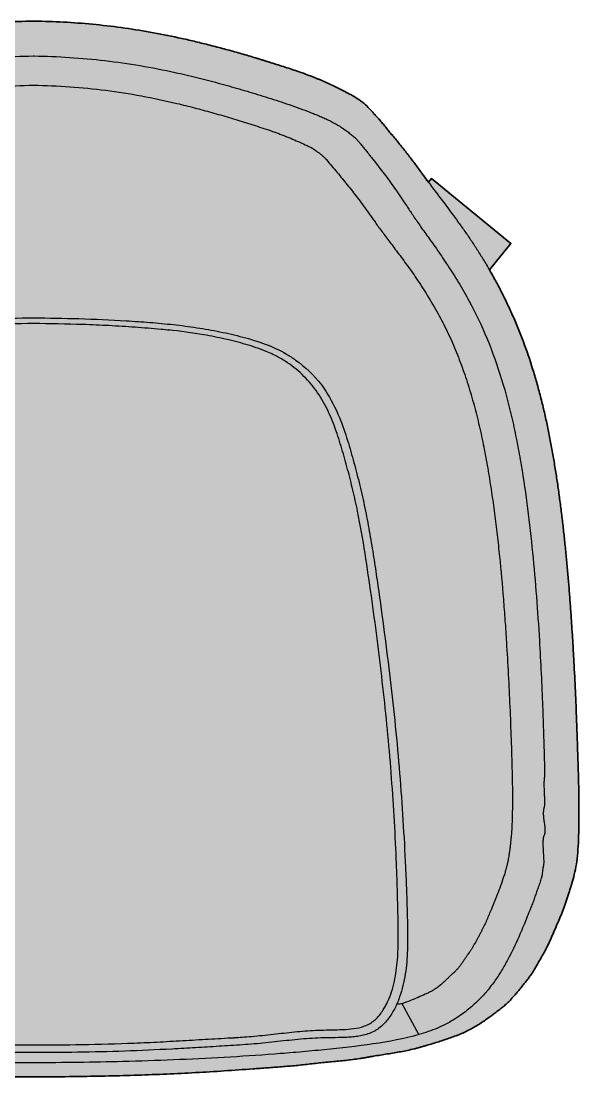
# Model space of a CAD drawing. Header units: millimetres. Extents: x 0 to 1843, y -1115 to 949.
# Drawn here: x 1432 to 1750, y -887 to -284 of the extents above; entities that cross this region are included whole.
import ezdxf

# ---------------------------------------------------------------- set-up
doc = ezdxf.new("R2010")
doc.units = ezdxf.units.MM
doc.layers.add('Blocks', color=7, linetype='Continuous')
doc.layers.add('Blocks$Fill', color=7, linetype='Continuous', true_color=0xffffff)
doc.layers.add('Blocks$Inner', color=7, linetype='Continuous', lineweight=25, true_color=0x007f00)
doc.layers.add('Blocks$Outline', color=7, linetype='Continuous', lineweight=35, true_color=0xff3f3f)

# ---------------------------------------------------------------- blocks, each defined once
blk = doc.blocks.new('Little Giraffe Office Chair Top')
at = {"layer": 'Blocks$Fill'}
blk.add_hatch(color=256, dxfattribs=at).paths.add_polyline_path([(585.23, 225.71), (589.13, 218.76), (592.65, 212.01), (596.03, 205.03), (599.31, 197.79), (602.44, 190.32), (605.36, 182.7), (608.05, 174.98), (610.53, 167.17), (612.81, 159.28), (614.93, 151.3), (616.86, 143.28), (618.59, 135.28), (621.64, 119.18), (624.22, 102.97), (627.39, 78.37), (630.62, 45.11), (633.4, 3.78), (636.07, -62.81), (636.31, -87.51), (636.22, -95.73), (635.94, -103.57), (635.68, -107.23), (635.52, -108.97), (635.34, -110.66), (635.13, -112.28), (634.89, -113.85), (634.63, -115.37), (634.34, -116.84), (634.04, -118.27), (633.72, -119.66), (633.03, -122.33), (632.3, -124.89), (629.3, -134.41), (628.54, -136.63), (626.95, -140.88), (625.29, -144.95), (620.05, -157.06), (619.12, -159.09), (618.15, -161.08), (617.14, -163.04), (613.88, -168.88), (611.57, -172.93), (610.34, -174.95), (609.7, -175.94), (609.04, -176.92), (608.37, -177.89), (607.68, -178.84), (606.96, -179.77), (601.55, -186.47), (599.88, -188.47), (598.13, -190.45), (597.22, -191.42), (596.28, -192.38), (595.32, -193.31), (594.33, -194.21), (593.82, -194.65), (593.3, -195.09), (592.25, -195.93), (585.45, -201.07), (583, -202.82), (580.46, -204.55), (579.16, -205.39), (577.83, -206.21), (576.47, -207.01), (575.09, -207.79), (573.68, -208.53), (572.24, -209.25), (570.77, -209.93), (569.27, -210.58), (566.18, -211.82), (562.98, -212.99), (559.69, -214.11), (547.61, -217.86), (544.05, -218.88), (542.23, -219.34), (538.51, -220.18), (534.71, -220.93), (511.17, -224.86), (507.18, -225.42), (474.79, -228.84), (433.84, -231.9), (384.4, -234.36), (334.72, -235.3), (281.97, -234.81), (232.41, -232.9), (183.19, -229.55), (150.67, -226.32), (142.63, -225.42), (138.65, -224.86), (115.1, -220.93), (111.3, -220.18), (107.59, -219.34), (105.77, -218.88), (100.44, -217.33), (90.13, -214.11), (86.84, -212.99), (83.64, -211.82), (80.55, -210.58), (79.05, -209.93), (77.57, -209.25), (76.14, -208.53), (74.73, -207.79), (73.34, -207.01), (71.99, -206.21), (70.66, -205.39), (69.35, -204.55), (66.81, -202.82), (64.37, -201.07), (57.56, -195.93), (56.51, -195.09), (56, -194.65), (55.49, -194.21), (54.5, -193.31), (53.53, -192.38), (52.6, -191.42), (51.69, -190.45), (49.94, -188.47), (43.59, -180.68), (42.86, -179.77), (42.14, -178.84), (41.45, -177.89), (40.77, -176.92), (40.12, -175.94), (39.48, -174.95), (38.25, -172.93), (33.19, -164.01), (32.67, -163.04), (31.66, -161.08), (30.7, -159.09), (26.24, -148.94), (24.52, -144.95), (22.87, -140.88), (21.28, -136.63), (20.14, -133.27), (17.51, -124.89), (16.79, -122.33), (16.1, -119.66), (15.78, -118.27), (15.47, -116.84), (15.19, -115.37), (14.93, -113.85), (14.69, -112.28), (14.48, -110.66), (14.29, -108.97), (14.13, -107.23), (13.88, -103.57), (13.6, -95.73), (13.49, -75.21), (14.87, -29.5), (16.23, 0.29), (0, 0), (-0.74, 62.79), (20.82, 63.1), (23.41, 86.66), (26.82, 111.06), (29.65, 127.27), (31.22, 135.28), (32.95, 143.28), (34.88, 151.3), (37, 159.28), (39.29, 167.17), (41.76, 174.98), (44.45, 182.7), (47.38, 190.32), (50.5, 197.79), (53.78, 205.03), (57.16, 212.01), (60.68, 218.76), (64.35, 225.3), (69.9, 234.49), (73.52, 240.16), (79.01, 248.2), (106.25, 285.12), (114, 295.18), (125.14, 308.8), (126.99, 311.03), (128, 312.16), (130.16, 314.49), (132.24, 316.85), (133.34, 318.06), (133.94, 318.67), (134.57, 319.3), (135.26, 319.93), (135.99, 320.57), (136.79, 321.22), (137.65, 321.89), (138.59, 322.56), (139.61, 323.24), (140.72, 323.94), (141.89, 324.66), (144.43, 326.12), (147.19, 327.61), (150.15, 329.12), (153.26, 330.64), (156.51, 332.14), (161.53, 334.33), (166.75, 336.43), (170.45, 337.79), (180.8, 341.31), (180.95, 363.52), (243.79, 363.11), (243.79, 358.62), (251.12, 360.13), (258.48, 361.5), (266.64, 362.87), (274.84, 364.06), (283.06, 365.09), (291.3, 365.96), (299.55, 366.66), (307.81, 367.19), (316.09, 367.56), (324.38, 367.75), (325.43, 367.75), (333.73, 367.56), (342, 367.19), (350.26, 366.66), (358.51, 365.96), (366.75, 365.09), (374.97, 364.06), (383.17, 362.87), (391.33, 361.5), (399.46, 359.98), (407.55, 358.29), (423.66, 354.49), (439.71, 350.23), (463.57, 343.05), (471.6, 340.46), (479.37, 337.79), (484.84, 335.73), (489.97, 333.61), (493.31, 332.14), (496.55, 330.64), (499.67, 329.12), (502.63, 327.61), (505.39, 326.12), (507.93, 324.66), (509.1, 323.94), (510.2, 323.24), (511.22, 322.56), (512.16, 321.89), (513.03, 321.22), (513.82, 320.57), (514.56, 319.93), (515.24, 319.3), (515.88, 318.67), (516.47, 318.06), (517.58, 316.85), (520.18, 313.91), (521.82, 312.16), (522.82, 311.03), (524.68, 308.8), (535.81, 295.18), (543.56, 285.12), (550.43, 275.68), (552.16, 277.79), (597.54, 240.81)], flags=0)
at = {"layer": 'Blocks$Inner'}
blk.add_line((544.92, -211.17), (535.4, -193.59), dxfattribs=at)
blk.add_lwpolyline([(585.23, 225.71), (597.54, 240.81), (552.16, 277.79), (550.43, 275.68)], dxfattribs=at)
for points, knots in [([(324.91, -235.31), (321.64, -235.32), (312.85, -235.32), (298.54, -235.1), (281.96, -234.84), (265.4, -234.41), (248.89, -233.7), (232.41, -232.95), (215.97, -231.94), (202.31, -230.94), (191.38, -230.16), (183.19, -229.57), (176.38, -228.98), (170.95, -228.43), (166.89, -227.95), (162.84, -227.49), (157.42, -226.96), (150.66, -226.34), (143.95, -225.61), (139.31, -224.97), (136.67, -224.55), (134.7, -224.21), (132.73, -223.85), (130.1, -223.41), (125.49, -222.66), (118.93, -221.63), (112.53, -220.48), (108.19, -219.5), (105.77, -218.89), (103.97, -218.38), (102.2, -217.86), (99.85, -217.16), (95.77, -215.93), (90.08, -214.14), (83.56, -211.86), (77.49, -209.34), (71.92, -206.27), (66.75, -202.84), (62.75, -199.89), (60.11, -197.88), (58.64, -196.75), (57.56, -195.93), (56.51, -195.09), (55.14, -193.92), (52.87, -191.78), (50.48, -189.15), (48.25, -186.47), (46.65, -184.47), (45.36, -182.85), (44.35, -181.59), (43.59, -180.68), (42.85, -179.78), (41.9, -178.53), (40.76, -176.93), (39.47, -174.95), (37.83, -172.26), (36.3, -169.54), (35, -167.21), (34.28, -165.91), (33.73, -164.96), (33.19, -164.01), (32.49, -162.72), (31.32, -160.44), (29.75, -157.08), (27.98, -152.97), (26.24, -148.93), (24.51, -144.97), (22.85, -140.91), (21.53, -137.39), (20.64, -134.8), (20.14, -133.28), (19.77, -132.11), (19.4, -130.94), (18.9, -129.36), (18.01, -126.56), (16.76, -122.41), (15.42, -116.95), (14.4, -110.83), (13.83, -103.7), (13.56, -95.79), (13.5, -88.89), (13.49, -84.06), (13.49, -81.32), (13.48, -79.28), (13.48, -77.25), (13.5, -74.53), (13.56, -69.74), (13.73, -62.82), (14.01, -54.47), (14.29, -46.12), (14.56, -37.8), (14.97, -26.74), (15.56, -12.87), (16.26, 1.01), (16.88, 12.08), (17.4, 20.4), (17.96, 28.67), (18.55, 36.88), (19.19, 45.1), (19.9, 53.38), (20.68, 61.73), (21.51, 70.06), (22.4, 78.37), (23.4, 86.68), (24.46, 94.88), (25.57, 102.98), (26.79, 111.05), (28.16, 119.19), (29.63, 127.29), (31.2, 135.29), (32.92, 143.27), (34.85, 151.3), (36.97, 159.31), (40.02, 169.81), (44.29, 182.75), (49.38, 195.41), (53.77, 205.08), (57.14, 212.04), (60.65, 218.8), (64.34, 225.35), (67.44, 230.54), (69.9, 234.51), (71.71, 237.38), (73.51, 240.17), (75.96, 243.83), (79.03, 248.25), (82.63, 253.25), (87.11, 259.38), (92.24, 266.25), (97.83, 273.52), (101.54, 278.64), (104.23, 282.4), (106.25, 285.14), (108.27, 287.78), (110.84, 291.16), (114, 295.21), (117.18, 299.11), (119.68, 302.14), (121.26, 304.02), (122.49, 305.51), (123.67, 306.98), (125.12, 308.8), (126.65, 310.64), (127.82, 311.97), (128.52, 312.74), (129.08, 313.32), (129.64, 313.91), (130.34, 314.69), (131.54, 316.05), (133.26, 318.04), (135.4, 320.13), (137.33, 321.66), (138.58, 322.56), (139.6, 323.24), (140.71, 323.94), (142.27, 324.89), (145.24, 326.6), (150.04, 329.12), (155.38, 331.65), (159.28, 333.37), (161.53, 334.33), (163.23, 335.04), (164.96, 335.73), (167.34, 336.66), (171.66, 338.25), (178.17, 340.48), (184.9, 342.63), (189.6, 344.1), (192.26, 344.93), (194.23, 345.55), (196.2, 346.16), (198.83, 346.96), (203.45, 348.34), (210.1, 350.25), (218.12, 352.43), (226.15, 354.51), (234.19, 356.48), (244.95, 358.93), (263.86, 362.69), (291.28, 366.39), (313.31, 367.61), (324.38, 367.75)], [-0.0053602, -0.0053602, -0.0053602, -0.0053602, 0.0024374, 0.0155953, 0.0287532, 0.0419111, 0.055069, 0.0682269, 0.0813848, 0.0945427, 0.1011216, 0.1077006, 0.1142795, 0.117569, 0.1208585, 0.124148, 0.1274374, 0.1340164, 0.1405953, 0.1438848, 0.1455295, 0.1471743, 0.148819, 0.1504638, 0.1537532, 0.1603322, 0.1669111, 0.1702006, 0.1718453, 0.1734901, 0.1751348, 0.1767795, 0.180069, 0.186648, 0.1932269, 0.1998059, 0.2063848, 0.2129638, 0.2195427, 0.2228322, 0.2244769, 0.2261216, 0.2277664, 0.2294111, 0.2327006, 0.2392795, 0.242569, 0.2458585, 0.249148, 0.2507927, 0.2524374, 0.2540822, 0.2557269, 0.2590164, 0.2623059, 0.2655953, 0.2721743, 0.2754638, 0.2771085, 0.2787532, 0.280398, 0.2820427, 0.2853322, 0.2919111, 0.2984901, 0.305069, 0.311648, 0.3182269, 0.3248059, 0.3280953, 0.3297401, 0.3313848, 0.3330295, 0.3346743, 0.3379638, 0.3445427, 0.3511216, 0.3577006, 0.3642795, 0.3708585, 0.3774374, 0.3807269, 0.3823716, 0.3840164, 0.3856611, 0.3873059, 0.3905953, 0.3971743, 0.4037532, 0.4103322, 0.4169111, 0.4234901, 0.436648, 0.4498059, 0.4563848, 0.4629638, 0.4695427, 0.4761216, 0.4827006, 0.4892795, 0.4958585, 0.5024374, 0.5090164, 0.5155953, 0.5221743, 0.5287532, 0.5353322, 0.5419111, 0.5484901, 0.555069, 0.561648, 0.5682269, 0.5748059, 0.5813848, 0.5945427, 0.6077006, 0.6142795, 0.6208585, 0.6274374, 0.6340164, 0.6405953, 0.6438848, 0.6471743, 0.6504638, 0.6537532, 0.6603322, 0.6669111, 0.6734901, 0.686648, 0.6998059, 0.7129638, 0.7195427, 0.7261216, 0.7327006, 0.7392795, 0.7524374, 0.7655953, 0.7721743, 0.7787532, 0.7820427, 0.7853322, 0.7919111, 0.7984901, 0.8017795, 0.8034243, 0.805069, 0.8067138, 0.8083585, 0.811648, 0.8182269, 0.8248059, 0.8280953, 0.8297401, 0.8313848, 0.8330295, 0.8346743, 0.8379638, 0.8445427, 0.8511216, 0.8544111, 0.8560559, 0.8577006, 0.8593453, 0.8609901, 0.8642795, 0.8708585, 0.8774374, 0.8807269, 0.8823716, 0.8840164, 0.8856611, 0.8873059, 0.8905953, 0.8971743, 0.9037532, 0.9103322, 0.9169111, 0.9234901, 0.936648, 0.9629638, 0.9892795, 0.9892795, 0.9892795, 0.9892795]), ([(325.43, 367.75), (336.5, 367.61), (358.54, 366.39), (385.96, 362.69), (404.87, 358.93), (415.62, 356.48), (423.66, 354.51), (431.7, 352.43), (439.72, 350.25), (446.36, 348.34), (450.98, 346.96), (453.62, 346.16), (455.58, 345.55), (457.56, 344.93), (460.22, 344.1), (464.91, 342.63), (471.64, 340.48), (478.16, 338.25), (482.47, 336.66), (484.85, 335.73), (486.58, 335.04), (488.28, 334.33), (490.54, 333.37), (494.44, 331.65), (499.78, 329.12), (504.58, 326.6), (507.55, 324.89), (509.11, 323.94), (510.21, 323.24), (511.24, 322.56), (512.49, 321.66), (514.41, 320.13), (516.56, 318.04), (518.28, 316.05), (519.47, 314.69), (520.18, 313.91), (520.73, 313.32), (521.29, 312.74), (522, 311.97), (523.17, 310.64), (524.69, 308.8), (526.14, 306.98), (527.32, 305.51), (528.56, 304.02), (530.14, 302.14), (532.64, 299.11), (535.81, 295.21), (538.98, 291.16), (541.55, 287.78), (543.56, 285.14), (545.59, 282.4), (548.27, 278.64), (551.98, 273.52), (557.57, 266.25), (562.7, 259.38), (567.19, 253.25), (570.79, 248.25), (573.86, 243.83), (576.3, 240.17), (578.11, 237.38), (579.91, 234.51), (582.37, 230.54), (585.47, 225.35), (589.16, 218.8), (592.68, 212.04), (596.04, 205.08), (600.44, 195.41), (605.53, 182.75), (609.8, 169.81), (612.84, 159.31), (614.97, 151.3), (616.9, 143.27), (618.62, 135.29), (620.18, 127.29), (621.66, 119.19), (623.02, 111.05), (624.24, 102.98), (625.36, 94.88), (626.42, 86.68), (627.41, 78.37), (628.31, 70.06), (629.14, 61.73), (629.92, 53.38), (630.63, 45.1), (631.27, 36.88), (631.86, 28.67), (632.41, 20.4), (632.93, 12.08), (633.56, 1.01), (634.26, -12.87), (634.85, -26.74), (635.26, -37.8), (635.52, -46.12), (635.8, -54.47), (636.08, -62.82), (636.26, -69.74), (636.32, -74.53), (636.33, -77.25), (636.33, -79.28), (636.33, -81.32), (636.32, -84.06), (636.31, -88.89), (636.25, -95.79), (635.99, -103.7), (635.41, -110.83), (634.39, -116.95), (633.06, -122.41), (631.8, -126.56), (630.92, -129.36), (630.42, -130.94), (630.05, -132.11), (629.68, -133.28), (629.18, -134.8), (628.29, -137.39), (626.96, -140.91), (625.3, -144.97), (623.58, -148.93), (621.84, -152.97), (620.07, -157.08), (618.5, -160.44), (617.32, -162.72), (616.62, -164.01), (616.09, -164.96), (615.54, -165.91), (614.81, -167.21), (613.52, -169.54), (611.99, -172.26), (610.35, -174.95), (609.06, -176.93), (607.92, -178.53), (606.96, -179.78), (606.22, -180.68), (605.47, -181.59), (604.45, -182.85), (603.16, -184.47), (601.56, -186.47), (599.34, -189.15), (596.95, -191.78), (594.67, -193.92), (593.31, -195.09), (592.26, -195.93), (591.17, -196.75), (589.71, -197.88), (587.06, -199.89), (583.07, -202.84), (577.89, -206.27), (572.32, -209.34), (566.25, -211.86), (559.74, -214.14), (554.05, -215.93), (549.97, -217.16), (547.61, -217.86), (545.84, -218.38), (544.05, -218.89), (541.62, -219.5), (537.29, -220.48), (530.88, -221.63), (524.32, -222.66), (519.71, -223.41), (517.08, -223.85), (515.12, -224.21), (513.15, -224.55), (510.51, -224.97), (505.86, -225.61), (499.15, -226.34), (492.39, -226.96), (486.98, -227.49), (482.92, -227.95), (478.86, -228.43), (473.43, -228.98), (466.63, -229.57), (458.43, -230.16), (447.51, -230.94), (433.85, -231.94), (417.41, -232.95), (400.93, -233.7), (384.41, -234.41), (367.85, -234.84), (351.27, -235.1), (336.97, -235.32), (328.18, -235.32), (324.91, -235.31)], [-1, -1, -1, -1, -0.9736842, -0.9473684, -0.9342105, -0.9276316, -0.9210526, -0.9144737, -0.9078947, -0.9013158, -0.8980263, -0.8963816, -0.8947368, -0.8930921, -0.8914474, -0.8881579, -0.8815789, -0.875, -0.8717105, -0.8700658, -0.8684211, -0.8667763, -0.8651316, -0.8618421, -0.8552632, -0.8486842, -0.8453947, -0.84375, -0.8421053, -0.8404605, -0.8388158, -0.8355263, -0.8289474, -0.8223684, -0.8190789, -0.8174342, -0.8157895, -0.8141447, -0.8125, -0.8092105, -0.8026316, -0.7960526, -0.7927632, -0.7894737, -0.7828947, -0.7763158, -0.7631579, -0.75, -0.7434211, -0.7368421, -0.7302632, -0.7236842, -0.7105263, -0.6973684, -0.6842105, -0.6776316, -0.6710526, -0.6644737, -0.6611842, -0.6578947, -0.6546053, -0.6513158, -0.6447368, -0.6381579, -0.6315789, -0.625, -0.6184211, -0.6052632, -0.5921053, -0.5855263, -0.5789474, -0.5723684, -0.5657895, -0.5592105, -0.5526316, -0.5460526, -0.5394737, -0.5328947, -0.5263158, -0.5197368, -0.5131579, -0.5065789, -0.5, -0.4934211, -0.4868421, -0.4802632, -0.4736842, -0.4671053, -0.4605263, -0.4473684, -0.4342105, -0.4276316, -0.4210526, -0.4144737, -0.4078947, -0.4013158, -0.3980263, -0.3963816, -0.3947368, -0.3930921, -0.3914474, -0.3881579, -0.3815789, -0.375, -0.3684211, -0.3618421, -0.3552632, -0.3486842, -0.3453947, -0.34375, -0.3421053, -0.3404605, -0.3388158, -0.3355263, -0.3289474, -0.3223684, -0.3157895, -0.3092105, -0.3026316, -0.2960526, -0.2927632, -0.2911184, -0.2894737, -0.2878289, -0.2861842, -0.2828947, -0.2763158, -0.2730263, -0.2697368, -0.2664474, -0.2648026, -0.2631579, -0.2615132, -0.2598684, -0.2565789, -0.2532895, -0.25, -0.2434211, -0.2401316, -0.2384868, -0.2368421, -0.2351974, -0.2335526, -0.2302632, -0.2236842, -0.2171053, -0.2105263, -0.2039474, -0.1973684, -0.1907895, -0.1875, -0.1858553, -0.1842105, -0.1825658, -0.1809211, -0.1776316, -0.1710526, -0.1644737, -0.1611842, -0.1595395, -0.1578947, -0.15625, -0.1546053, -0.1513158, -0.1447368, -0.1381579, -0.1348684, -0.1315789, -0.1282895, -0.125, -0.1184211, -0.1118421, -0.1052632, -0.0921053, -0.0789474, -0.0657895, -0.0526316, -0.0394737, -0.0263158, -0.0131579, -0.0053602, -0.0053602, -0.0053602, -0.0053602]), ([(150.81, 308.13), (151.4, 308.49), (152.76, 309.29), (155.13, 310.57), (157.84, 311.87), (160.49, 313.03), (163.12, 314.14), (166.68, 315.57), (171.3, 317.35), (177.32, 319.52), (183.43, 321.61), (189.41, 323.55), (195.45, 325.44), (201.51, 327.27), (207.44, 329.01), (213.45, 330.72), (221.54, 332.94), (231.69, 335.58), (246.53, 339.07), (264, 342.5), (284.11, 345.37), (304.34, 347.21), (317.87, 347.74), (324.64, 347.83)], [42.940058, 42.940058, 42.940058, 42.940058, 42.957419, 42.97478, 42.992141, 43.009502, 43.026863, 43.044224, 43.078946, 43.113669, 43.148391, 43.183113, 43.217835, 43.252558, 43.28728, 43.322002, 43.356724, 43.426169, 43.495613, 43.606724, 43.717835, 43.828946, 43.940058, 43.940058, 43.940058, 43.940058]), ([(325.17, 347.83), (331.95, 347.74), (345.48, 347.21), (365.7, 345.37), (385.82, 342.5), (403.28, 339.07), (418.12, 335.58), (428.27, 332.94), (436.37, 330.72), (442.38, 329.01), (448.31, 327.27), (454.37, 325.44), (460.4, 323.55), (466.38, 321.61), (472.49, 319.52), (478.51, 317.35), (483.14, 315.57), (486.69, 314.14), (489.33, 313.03), (491.98, 311.87), (494.68, 310.57), (497.06, 309.29), (498.41, 308.49), (499, 308.13)], [0, 0, 0, 0, 0.111111, 0.222222, 0.333333, 0.444444, 0.513889, 0.583333, 0.618056, 0.652778, 0.6875, 0.722222, 0.756944, 0.791667, 0.826389, 0.861111, 0.895833, 0.913194, 0.930556, 0.947917, 0.965278, 0.982639, 1, 1, 1, 1]), ([(166.76, 295.74), (169.33, 297), (173.37, 298.86), (178.41, 300.97), (181.37, 302.15), (183.64, 303.03), (185.96, 303.9), (189.16, 305.04), (193.29, 306.44), (197.49, 307.8), (200.83, 308.87), (203.32, 309.65), (205.78, 310.43), (209.07, 311.45), (213.19, 312.69), (218.15, 314.13), (224.77, 316.01), (233.07, 318.27), (246.42, 321.62), (263.3, 325.26), (283.69, 328.43), (304.26, 330.46), (318.01, 331.03), (324.91, 331.12)], [68.595902, 68.595902, 68.595902, 68.595902, 68.658402, 68.689652, 68.705277, 68.720902, 68.736527, 68.752152, 68.783402, 68.814652, 68.830277, 68.845902, 68.861527, 68.877152, 68.908402, 68.939652, 68.970902, 69.033402, 69.095902, 69.220902, 69.345902, 69.470902, 69.595902, 69.595902, 69.595902, 69.595902]), ([(324.91, 331.12), (331.81, 331.03), (345.55, 330.46), (366.12, 328.43), (386.52, 325.26), (403.4, 321.62), (416.74, 318.27), (425.04, 316.01), (431.67, 314.13), (436.62, 312.69), (440.74, 311.45), (444.04, 310.43), (446.5, 309.65), (448.98, 308.87), (452.33, 307.8), (456.52, 306.44), (460.65, 305.04), (463.85, 303.9), (466.18, 303.03), (468.44, 302.15), (471.41, 300.97), (476.44, 298.86), (480.48, 297), (483.05, 295.74)], [69.595902, 69.595902, 69.595902, 69.595902, 69.720902, 69.845902, 69.970902, 70.095902, 70.158402, 70.220902, 70.252152, 70.283402, 70.314652, 70.330277, 70.345902, 70.361527, 70.377152, 70.408402, 70.439652, 70.455277, 70.470902, 70.486527, 70.502152, 70.533402, 70.595902, 70.595902, 70.595902, 70.595902]), ([(483.05, 295.74), (483.2, 295.65), (483.48, 295.49), (483.92, 295.22), (484.3, 294.98), (484.62, 294.78), (484.86, 294.63), (485.1, 294.47), (485.42, 294.25), (485.97, 293.88), (486.43, 293.56), (486.72, 293.35)], [70.595902, 70.595902, 70.595902, 70.595902, 71.334543, 72.073183, 72.990729, 73.449502, 73.908275, 74.402255, 74.896234, 75.884194, 77.889331, 77.889331, 77.889331, 77.889331]), ([(508.12, 301.52), (508.22, 301.45), (508.39, 301.3), (508.69, 301.03), (509, 300.71), (509.34, 300.33), (509.78, 299.84), (510.3, 299.22), (510.72, 298.74), (510.92, 298.51)], [3, 3, 3, 3, 3.0625, 3.125, 3.25, 3.375, 3.5, 3.75, 4, 4, 4, 4]), ([(511.09, 298.33), (511.24, 298.16), (511.52, 297.84), (512.03, 297.22), (512.91, 296.14), (514.13, 294.62), (515.58, 292.79), (517.02, 290.96), (518.48, 289.1), (520.44, 286.58), (522.92, 283.39), (525.87, 279.53), (528.84, 275.52), (531.81, 271.34), (534.84, 266.94), (537.98, 262.24), (541.33, 257.12), (545.28, 251.3), (550.05, 244.63), (554.67, 238.2), (558.53, 232.58), (561.5, 228.09), (564.49, 223.41), (568.49, 216.9), (571.59, 211.6), (573.67, 207.78)], [5, 5, 5, 5, 5.007812, 5.015625, 5.03125, 5.0625, 5.09375, 5.125, 5.15625, 5.1875, 5.25, 5.3125, 5.375, 5.4375, 5.5, 5.5625, 5.625, 5.6875, 5.75, 5.8125, 5.84375, 5.875, 5.90625, 5.9375, 6, 6, 6, 6]), ([(489.91, 290.89), (489.96, 290.85), (490.06, 290.76), (490.19, 290.64), (490.32, 290.52), (490.48, 290.37), (490.68, 290.18), (490.89, 289.98), (491.06, 289.8), (491.27, 289.59), (491.48, 289.38), (491.7, 289.15), (491.86, 288.99), (492.01, 288.82), (492.11, 288.71), (492.16, 288.65)], [78.889331, 78.889331, 78.889331, 78.889331, 79.335305, 79.78128, 80.169699, 80.558119, 81.392189, 82.226259, 82.777132, 83.328004, 84.550383, 85.191785, 85.833186, 86.469652, 87.106119, 87.106119, 87.106119, 87.106119]), ([(492.3, 288.5), (494.31, 286.07), (497.32, 282.5), (501.18, 277.81), (505.01, 273.07), (508.9, 268.2), (512.31, 263.63), (514.28, 260.92), (515.84, 258.79), (517.38, 256.63), (518.92, 254.4), (520.55, 252.06), (522.4, 249.52), (524.46, 246.77), (526.65, 243.84), (528.99, 240.71), (532.29, 236.28), (536.02, 231.34), (539.97, 225.94), (542.92, 221.7), (545.87, 217.26), (549.9, 210.92), (553.05, 205.65), (555.23, 201.79)], [87.111932, 87.111932, 87.111932, 87.111932, 87.236932, 87.299432, 87.361932, 87.486932, 87.549432, 87.580682, 87.611932, 87.643182, 87.674432, 87.705682, 87.736932, 87.768182, 87.799432, 87.830682, 87.861932, 87.924432, 87.955682, 87.986932, 88.018182, 88.049432, 88.111932, 88.111932, 88.111932, 88.111932]), ([(573.67, 207.78), (577.31, 201.13), (584.25, 186.62), (592.54, 163.19), (597.8, 142.93), (601.2, 126.5), (604.15, 110.03), (607.16, 89.29), (609.98, 64.18), (612.15, 39.07), (613.7, 16.02), (614.83, -5), (615.52, -20.74), (615.97, -33.33), (616.25, -42.77), (616.48, -50.58), (616.63, -56.04), (616.7, -59.17), (616.73, -60.74), (616.73, -61.54)], [6, 6, 6, 6, 6.090909, 6.181818, 6.272727, 6.318182, 6.363636, 6.454545, 6.545455, 6.636364, 6.727273, 6.795455, 6.863636, 6.897727, 6.931818, 6.965909, 6.982955, 6.991477, 7, 7, 7, 7]), ([(555.23, 201.79), (557.05, 198.56), (560.55, 191.92), (565.37, 181.3), (568.98, 172.03), (571.64, 164.42), (573.53, 158.6), (575.28, 152.73), (576.89, 146.87), (578.38, 140.98), (579.81, 135), (581.13, 128.98), (582.33, 123), (583.45, 117.01), (584.52, 110.94), (585.54, 104.83), (586.47, 98.75), (587.34, 92.66), (588.17, 86.53), (588.95, 80.38), (589.92, 72.22), (591.47, 57.89), (592.91, 41.61), (594.15, 25.29), (595.1, 11.02), (596.04, -5.41), (596.93, -23.89), (597.66, -42.44), (598.04, -54.88), (598.2, -61.07)], [88.111932, 88.111932, 88.111932, 88.111932, 88.157386, 88.202841, 88.248295, 88.271023, 88.29375, 88.316477, 88.339204, 88.361932, 88.384659, 88.407386, 88.430113, 88.452841, 88.475568, 88.498295, 88.521023, 88.54375, 88.566477, 88.589204, 88.611932, 88.657386, 88.748295, 88.79375, 88.839204, 88.907386, 88.975568, 89.04375, 89.111932, 89.111932, 89.111932, 89.111932]), ([(160.35, 159.88), (165.04, 165.64), (169.85, 170.3), (175.25, 174.16), (176.93, 175.37), (182.43, 178.95), (192.45, 183.49), (205.38, 187.41), (218.44, 190.41), (231.67, 192.74), (245.06, 194.46), (258.52, 195.69), (276.47, 196.88), (298.55, 197.92), (316.25, 198.2), (324.91, 198.22)], [1.7574307, 1.7574307, 1.7574307, 1.7574307, 1.7839012, 1.7839012, 1.7839012, 1.7921886, 1.8100457, 1.8279029, 1.84576, 1.8636171, 1.8814743, 1.8993314, 1.9171886, 1.9529029, 1.9870438, 1.9870438, 1.9870438, 1.9870438]), ([(247.16, 191.32), (248.8, 191.5), (252.92, 191.92), (259.52, 192.48), (266.93, 193.05), (274.35, 193.58), (284.29, 194.13), (301.16, 194.84), (315.48, 195.13), (324.91, 195.17)], [-0.1066667, -0.1066667, -0.1066667, -0.1066667, -0.1, -0.09, -0.08, -0.07, -0.06, -0.04, -0.0020308, -0.0020308, -0.0020308, -0.0020308]), ([(324.91, 198.22), (333.56, 198.2), (351.26, 197.92), (373.34, 196.88), (391.3, 195.69), (404.76, 194.46), (418.14, 192.74), (431.37, 190.41), (444.44, 187.41), (457.37, 183.49), (467.38, 178.95), (472.88, 175.37), (474.57, 174.16), (479.96, 170.3), (484.78, 165.64), (489.46, 159.88)], [1.9870438, 1.9870438, 1.9870438, 1.9870438, 2.0211848, 2.056899, 2.0747562, 2.0926133, 2.1104705, 2.1283276, 2.1461848, 2.1640419, 2.181899, 2.1901864, 2.1901864, 2.1901864, 2.2166569, 2.2166569, 2.2166569, 2.2166569]), ([(324.91, 195.17), (334.34, 195.13), (348.65, 194.84), (365.53, 194.13), (375.47, 193.58), (382.88, 193.05), (390.3, 192.48), (396.9, 191.92), (401.01, 191.5), (402.65, 191.32)], [-0.0020308, -0.0020308, -0.0020308, -0.0020308, 0.0359384, 0.0559384, 0.0659384, 0.0759384, 0.0859384, 0.0959384, 0.1026051, 0.1026051, 0.1026051, 0.1026051]), ([(465.76, 175.18), (462.77, 176.83), (456.59, 179.74), (446.23, 183.23), (434.28, 186.23), (419.54, 189.18), (408.69, 190.66), (401.9, 191.39)], [0.8038768, 0.8038768, 0.8038768, 0.8038768, 0.81498791, 0.83165458, 0.84832125, 0.86498791, 0.89260714, 0.89260714, 0.89260714, 0.89260714]), ([(525.22, -196.1), (525.66, -195.35), (527.05, -192.78), (528.96, -188.16), (531.27, -180.21), (532.84, -169.94), (533.3, -157.53), (533.1, -145.12), (532.82, -132.71), (532.45, -120.32), (531.79, -103.81), (530.67, -83.2), (528.99, -58.55), (526.8, -33.95), (524.13, -9.44), (521.15, 15.01), (517.88, 39.39), (514.34, 63.7), (510.9, 83.86), (507.35, 99.81), (504.33, 111.67), (501.02, 123.44), (497.37, 135.08), (492.77, 146.39), (486.53, 156.92), (478.51, 166.17), (471.21, 171.95), (466.74, 174.63), (465.76, 175.18)], [0.2790933, 0.2790933, 0.2790933, 0.2790933, 0.2825995, 0.2909329, 0.2992662, 0.3159329, 0.3325995, 0.3492662, 0.3659329, 0.3825995, 0.3992662, 0.4325995, 0.4659329, 0.4992662, 0.5325995, 0.5659329, 0.5992662, 0.6325995, 0.6659329, 0.6825995, 0.6992662, 0.7159329, 0.7325995, 0.7492662, 0.7659329, 0.7825995, 0.7992662, 0.8038768, 0.8038768, 0.8038768, 0.8038768]), ([(324.91, -221.44), (316.55, -221.45), (299.15, -221.35), (272.88, -220.74), (250.29, -219.69), (232.38, -218.65), (219, -217.88), (205.65, -217.07), (192.21, -215.97), (181.02, -214.66), (172.25, -213.78), (165.8, -213.29), (159.34, -213.01), (152.72, -212.94), (147.08, -212.85), (142.53, -212.56), (139.08, -212.14), (135.63, -211.44), (132.21, -210.26), (129.05, -208.57), (126.21, -206.4), (123.85, -204.01), (121.13, -200.61), (118.35, -195.93), (115.74, -189.71), (113.21, -181.04), (111.54, -169.75), (111.24, -158.45), (111.36, -149.41), (111.57, -140.47), (111.92, -129.18), (112.64, -111.08), (113.89, -88.74), (115.76, -62.02), (118.21, -34.94), (121.19, -8.29), (124.53, 18.52), (127.59, 40.8), (130.18, 58.35), (132.25, 71.48), (134.6, 84.64), (137.39, 97.71), (140.06, 108.53), (142.37, 117.11), (144.77, 125.58), (147.73, 135.18), (150.67, 142.54), (152.1, 145.63), (154.41, 150.61), (157.16, 155.35), (160.35, 159.88)], [0.9927352, 0.9927352, 0.9927352, 0.9927352, 1.0256667, 1.061381, 1.0970952, 1.1149524, 1.1328095, 1.1506667, 1.1685238, 1.186381, 1.1953095, 1.2042381, 1.2131667, 1.2220952, 1.2310238, 1.2354881, 1.2399524, 1.2444167, 1.248881, 1.2533452, 1.2578095, 1.2622738, 1.2667381, 1.2756667, 1.2845952, 1.2935238, 1.311381, 1.3292381, 1.3381667, 1.3470952, 1.3649524, 1.3828095, 1.4185238, 1.4542381, 1.4899524, 1.5256667, 1.561381, 1.5970952, 1.6149524, 1.6328095, 1.6506667, 1.6685238, 1.686381, 1.6953095, 1.7042381, 1.7220952, 1.7356314, 1.7356314, 1.7356314, 1.7574307, 1.7574307, 1.7574307, 1.7574307]), ([(489.46, 159.88), (492.65, 155.35), (495.4, 150.61), (497.71, 145.63), (499.15, 142.54), (502.08, 135.18), (505.05, 125.58), (507.44, 117.11), (509.76, 108.53), (512.43, 97.71), (515.21, 84.64), (517.56, 71.48), (519.63, 58.35), (522.22, 40.8), (525.28, 18.52), (528.63, -8.29), (531.6, -34.94), (534.05, -62.02), (535.92, -88.74), (537.18, -111.08), (537.9, -129.18), (538.24, -140.47), (538.45, -149.41), (538.58, -158.45), (538.28, -169.75), (536.61, -181.04), (534.07, -189.71), (531.47, -195.93), (528.68, -200.61), (525.96, -204.01), (523.6, -206.4), (520.77, -208.57), (517.6, -210.26), (514.18, -211.44), (510.74, -212.14), (507.29, -212.56), (502.74, -212.85), (497.1, -212.94), (490.48, -213.01), (484.02, -213.29), (477.57, -213.78), (468.79, -214.66), (457.6, -215.97), (444.17, -217.07), (430.82, -217.88), (417.44, -218.65), (399.53, -219.69), (376.93, -220.74), (350.66, -221.35), (333.26, -221.45), (324.91, -221.44)], [0.2280398, 0.2280398, 0.2280398, 0.2280398, 0.249839, 0.249839, 0.249839, 0.2633752, 0.2812324, 0.2901609, 0.2990895, 0.3169466, 0.3348038, 0.3526609, 0.3705181, 0.3883752, 0.4240895, 0.4598038, 0.4955181, 0.5312324, 0.5669466, 0.6026609, 0.6205181, 0.6383752, 0.6473038, 0.6562324, 0.6740895, 0.6919466, 0.7008752, 0.7098038, 0.7187324, 0.7231966, 0.7276609, 0.7321252, 0.7365895, 0.7410538, 0.7455181, 0.7499824, 0.7544466, 0.7633752, 0.7723038, 0.7812324, 0.7901609, 0.7990895, 0.8169466, 0.8348038, 0.8526609, 0.8705181, 0.8883752, 0.9240895, 0.9598038, 0.9927352, 0.9927352, 0.9927352, 0.9927352]), ([(598.2, -61.07), (598.21, -61.56), (598.23, -62.31), (598.25, -63.3), (598.27, -64.03), (598.28, -64.74), (598.29, -65.49), (598.3, -66.29), (598.31, -66.86), (598.31, -67.14)], [89.111932, 89.111932, 89.111932, 89.111932, 90.610138, 91.359241, 92.108344, 92.809028, 93.509712, 94.37147, 95.233228, 95.233228, 95.233228, 95.233228]), ([(616.73, -61.54), (616.73, -61.81), (616.72, -62.36), (616.69, -63.2), (616.64, -63.92), (616.59, -64.53), (616.53, -64.99), (616.48, -65.46), (616.44, -65.92), (616.42, -66.34), (616.4, -66.77), (616.37, -67.2), (616.36, -67.62), (616.36, -68.02), (616.37, -68.28), (616.37, -68.41)], [7, 7, 7, 7, 7.125, 7.25, 7.375, 7.4375, 7.5, 7.5625, 7.625, 7.6875, 7.75, 7.8125, 7.875, 7.9375, 8, 8, 8, 8]), ([(616.37, -68.41), (616.42, -70.07), (616.52, -72.5), (616.64, -75.74), (616.69, -77.37), (616.7, -78.19)], [8, 8, 8, 8, 8.5, 8.75, 9, 9, 9, 9]), ([(598.39, -76.56), (598.39, -76.89), (598.39, -77.56), (598.4, -78.22), (598.4, -78.57)], [96.233228, 96.233228, 96.233228, 96.233228, 97.230266, 98.269818, 98.269818, 98.269818, 98.269818]), ([(598.4, -78.57), (598.4, -78.77), (598.4, -79.17), (598.39, -79.76), (598.39, -80.33), (598.38, -80.85), (598.37, -81.34), (598.36, -81.75), (598.35, -82.1), (598.34, -82.64), (598.32, -83.41), (598.3, -84.07), (598.3, -84.41)], [98.269818, 98.269818, 98.269818, 98.269818, 98.881502, 99.493186, 100.081841, 100.632332, 101.112642, 101.592951, 101.903006, 102.213061, 103.250651, 104.288241, 104.288241, 104.288241, 104.288241]), ([(616.62, -80.46), (616.59, -80.74), (616.52, -81.19), (616.35, -81.9), (616.22, -82.45), (616.1, -82.99), (616.06, -83.39), (616.04, -83.68), (616.02, -83.98), (616.01, -84.34), (616.02, -84.75), (616.02, -85.18), (616.03, -85.6), (616.05, -86.16), (616.08, -86.87), (616.1, -87.44), (616.12, -87.74)], [10, 10, 10, 10, 10.125, 10.1875, 10.25, 10.3125, 10.375, 10.40625, 10.4375, 10.5, 10.5625, 10.625, 10.6875, 10.75, 10.875, 11, 11, 11, 11]), ([(616.12, -87.74), (616.22, -88.15), (616.41, -88.99), (616.58, -90.02), (616.69, -90.83), (616.76, -91.42), (616.82, -92.01), (616.87, -92.58), (616.9, -93.14), (616.92, -93.59), (616.93, -93.96), (616.94, -94.22), (616.94, -94.49), (616.94, -94.75), (616.93, -95.02), (616.92, -95.28), (616.9, -95.55), (616.88, -95.82), (616.85, -96.07), (616.81, -96.32), (616.78, -96.51), (616.69, -96.8), (616.9, -96.59), (616.25, -97.64)], [11, 11, 11, 11, 11.125, 11.25, 11.3125, 11.375, 11.4375, 11.5, 11.5625, 11.625, 11.65625, 11.6875, 11.71875, 11.75, 11.78125, 11.8125, 11.84375, 11.875, 11.90625, 11.929688, 11.953125, 11.972656, 12, 12, 12, 12]), ([(597.84, -95.98), (597.8, -96.49), (597.72, -97.36), (597.6, -98.58), (597.48, -99.75), (597.35, -101.02), (597.21, -102.32), (597.07, -103.56), (596.98, -104.34), (596.94, -104.73)], [108.743584, 108.743584, 108.743584, 108.743584, 110.46715, 111.694329, 112.921507, 114.509662, 116.097816, 117.480412, 118.863007, 118.863007, 118.863007, 118.863007]), ([(598.08, -92.85), (598.07, -92.98), (598.05, -93.24), (598.02, -93.79), (597.97, -94.45), (597.91, -95.23), (597.86, -95.73), (597.84, -95.98)], [105.288241, 105.288241, 105.288241, 105.288241, 105.707998, 106.127755, 107.067072, 107.905328, 108.743584, 108.743584, 108.743584, 108.743584]), ([(596.57, -107.59), (596.53, -107.81), (596.47, -108.23), (596.33, -109.08), (596.19, -109.93), (596.04, -110.77), (595.95, -111.3), (595.87, -111.74), (595.8, -112.08), (595.75, -112.35), (595.71, -112.56), (595.69, -112.66), (595.68, -112.7)], [122.343549, 122.343549, 122.343549, 122.343549, 123.15166, 123.959772, 125.629541, 126.465998, 127.302456, 127.753887, 128.205319, 128.694797, 128.889906, 129.085016, 129.085016, 129.085016, 129.085016]), ([(596.94, -104.73), (596.88, -105.19), (596.8, -105.91), (596.67, -106.87), (596.6, -107.36), (596.57, -107.59)], [118.863007, 118.863007, 118.863007, 118.863007, 120.520712, 121.450949, 122.343549, 122.343549, 122.343549, 122.343549]), ([(595.68, -112.7), (595.61, -113.04), (595.47, -113.69), (595.26, -114.58), (595.06, -115.38), (594.82, -116.29), (594.64, -116.94), (594.52, -117.35)], [129.085016, 129.085016, 129.085016, 129.085016, 130.497583, 131.910151, 133.025301, 134.14045, 136.191804, 136.191804, 136.191804, 136.191804]), ([(616.24, -111.95), (616.27, -112.56), (616.27, -113.48), (616.09, -114.79), (615.89, -115.52), (615.74, -115.92)], [14, 14, 14, 14, 14.5, 14.75, 15, 15, 15, 15]), ([(615.74, -115.92), (615.71, -116.22), (615.66, -116.8), (615.58, -117.63), (615.5, -118.42), (615.41, -119.19), (615.33, -119.8), (615.25, -120.3), (615.18, -120.67), (615.1, -121.05), (615, -121.44), (614.87, -121.85), (614.75, -122.15), (614.65, -122.35)], [15, 15, 15, 15, 15.125, 15.25, 15.375, 15.5, 15.625, 15.6875, 15.75, 15.8125, 15.875, 15.9375, 16, 16, 16, 16]), ([(585.37, -141.84), (584.56, -143.92), (583.26, -146.91), (581.61, -150.23), (580.64, -152.1), (579.88, -153.48), (579.13, -154.89), (578.12, -156.82), (577.09, -158.77), (576.02, -160.69), (575.18, -162.11), (574.44, -163.26), (573.9, -164.04), (573.59, -164.49), (573.35, -164.81), (573.11, -165.14), (572.79, -165.6), (572.23, -166.4), (571.43, -167.6), (570.44, -169.08), (569.43, -170.56), (568.36, -172.02), (567.23, -173.42), (566.23, -174.52), (565.49, -175.25), (565.06, -175.66), (564.72, -175.95), (564.39, -176.24), (563.94, -176.65), (563.14, -177.38), (561.98, -178.49), (560.54, -179.89), (558.55, -181.77), (556.44, -183.61), (554.46, -185.03), (553.28, -185.77), (552.37, -186.28), (551.44, -186.76), (550.18, -187.39), (547.92, -188.46), (544.51, -189.95), (540.14, -191.73), (537.02, -192.96), (535.4, -193.59)], [139.191804, 139.191804, 139.191804, 139.191804, 139.291804, 139.341804, 139.366804, 139.391804, 139.416804, 139.441804, 139.491804, 139.516804, 139.541804, 139.566804, 139.579304, 139.585554, 139.591804, 139.598054, 139.604304, 139.616804, 139.641804, 139.666804, 139.691804, 139.716804, 139.741804, 139.766804, 139.779304, 139.785554, 139.791804, 139.798054, 139.804304, 139.816804, 139.841804, 139.866804, 139.891804, 139.941804, 139.966804, 139.979304, 139.991804, 140.004304, 140.016804, 140.041804, 140.091804, 140.141804, 140.191804, 140.191804, 140.191804, 140.191804]), ([(602.69, -153.84), (600.79, -158.18), (597.79, -164.58), (593.17, -173.04), (589.26, -179.31), (584.64, -185.54), (579.1, -191.63), (572.64, -197.44), (564.97, -202.87), (555.77, -207.66), (548.6, -210.12), (544.92, -211.17)], [20, 20, 20, 20, 20.2, 20.3, 20.4, 20.5, 20.6, 20.7, 20.8, 20.9, 21, 21, 21, 21]), ([(437.21, -213.12), (440.28, -212.91), (447.45, -212.41), (458.67, -211.36), (470.85, -209.88), (481.01, -208.94), (489.16, -208.57), (495.28, -208.47), (501.43, -208.34), (507.59, -207.9), (512.65, -206.87), (516.43, -205.24), (519.89, -203), (522.7, -199.97), (524.41, -197.42), (525.22, -196.1)], [0.1541488, 0.1541488, 0.1541488, 0.1541488, 0.1666667, 0.1833333, 0.2, 0.2166667, 0.225, 0.2333333, 0.2416667, 0.25, 0.2583333, 0.2625, 0.2666667, 0.275, 0.2790933, 0.2790933, 0.2790933, 0.2790933]), ([(324.91, -227.25), (307.88, -227.25), (281.18, -226.92), (244.9, -225.71), (216.06, -224.29), (192.17, -222.72), (173.09, -221.18), (154.16, -219.42), (130.71, -216.79), (113.13, -213.53), (104.89, -211.17)], [21.9700288, 21.9700288, 21.9700288, 21.9700288, 22.1900575, 22.3150575, 22.4400575, 22.5650575, 22.6275575, 22.6900575, 22.8150575, 22.9400575, 22.9400575, 22.9400575, 22.9400575]), ([(324.91, -217.24), (315.68, -217.27), (296.56, -217.13), (272.48, -216.47), (252.67, -215.54), (237.87, -214.65), (223.18, -213.86), (213.39, -213.25), (208.5, -212.83)], [0.9971616, 0.9971616, 0.9971616, 0.9971616, 1.0343232, 1.0743232, 1.0943232, 1.1143232, 1.1343232, 1.1543232, 1.1543232, 1.1543232, 1.1543232]), ([(544.92, -211.17), (536.68, -213.53), (519.1, -216.79), (495.65, -219.42), (476.73, -221.18), (457.64, -222.72), (433.76, -224.29), (404.92, -225.71), (368.64, -226.92), (341.93, -227.25), (324.91, -227.25)], [21, 21, 21, 21, 21.125, 21.25, 21.3125, 21.375, 21.5, 21.625, 21.75, 21.9700288, 21.9700288, 21.9700288, 21.9700288]), ([(441.32, -212.83), (436.42, -213.25), (426.64, -213.86), (411.94, -214.65), (397.15, -215.54), (377.34, -216.47), (353.26, -217.13), (334.13, -217.27), (324.91, -217.24)], [0.84, 0.84, 0.84, 0.84, 0.86, 0.88, 0.9, 0.92, 0.96, 0.9971616, 0.9971616, 0.9971616, 0.9971616])]:
    blk.add_open_spline(points, degree=3, knots=knots, dxfattribs=at)
for points in [[(324.38, 367.75), (324.56, 367.75), (324.73, 367.75), (325.43, 367.75)], [(324.64, 347.83), (324.73, 347.83), (324.82, 347.83), (325.17, 347.83)], [(499, 308.13), (500.02, 307.49), (501.93, 306.26), (503.43, 305.18), (504.15, 304.65)], [(504.15, 304.65), (504.55, 304.37), (505.25, 303.83), (506.24, 303.06), (507.18, 302.31), (507.8, 301.8), (508.12, 301.52)], [(510.92, 298.51), (510.94, 298.48), (511, 298.42), (511.06, 298.36), (511.09, 298.33)], [(486.72, 293.35), (487.3, 292.93), (488.42, 292.11), (489.43, 291.29), (489.91, 290.89)], [(598.31, -67.14), (598.33, -68.72), (598.36, -71.86), (598.38, -74.99), (598.39, -76.56)], [(616.7, -78.19), (616.71, -78.56), (616.7, -79.3), (616.66, -80.07), (616.62, -80.46)], [(598.3, -84.41), (598.26, -85.82), (598.2, -88.64), (598.12, -91.45), (598.08, -92.85)], [(616.25, -97.64), (616.07, -98.47), (615.83, -100.03), (615.76, -101.45), (615.76, -102.16)], [(615.76, -102.16), (615.78, -103.99), (616.01, -107.29), (616.19, -110.4), (616.24, -111.95)], [(594.52, -117.35), (594.27, -118.2), (593.77, -119.87), (593.25, -121.47), (592.99, -122.26)], [(592.99, -122.26), (592.4, -124.04), (591.19, -127.5), (589.92, -130.78), (589.28, -132.38)], [(614.65, -122.35), (614.52, -122.86), (614.25, -123.89), (613.71, -125.47), (613.14, -126.97), (612.81, -127.88), (612.66, -128.32)], [(589.28, -132.38), (588.65, -133.99), (587.37, -137.15), (586.05, -140.27), (585.37, -141.84)], [(612.66, -128.32), (612.32, -129.27), (611.66, -131.09), (611.1, -132.81), (610.85, -133.66)], [(610.85, -133.66), (610.53, -134.58), (609.84, -136.42), (608.69, -139.14), (607.6, -141.73), (606.96, -143.42), (606.66, -144.26)], [(606.66, -144.26), (606.02, -145.88), (604.72, -149.08), (603.38, -152.26), (602.69, -153.84)], [(535.4, -193.59), (534.34, -193.69), (533.29, -193.83), (532.22, -193.98)]]:
    blk.add_open_spline(points, degree=3, dxfattribs=at)
blk.add_rational_spline([(492.16, 288.65), (492.23, 288.57), (492.3, 288.5)], [0.901796867613, 0.90241892065, 0.90304899446], degree=2, dxfattribs=at)
at = {"layer": 'Blocks$Outline'}
blk.add_lwpolyline([(550.43, 275.68), (552.16, 277.79), (597.54, 240.81), (585.23, 225.71)], dxfattribs=at)
for points, knots in [([(243.79, 358.62), (248.67, 359.67), (264.38, 362.76), (291.28, 366.39), (313.31, 367.61), (324.38, 367.75), (324.56, 367.75), (324.73, 367.75), (325.43, 367.75)], [0.92473575, 0.92473575, 0.92473575, 0.92473575, 0.93664796, 0.96296375, 0.98927954, 0.98927954, 0.98927954, 0.98969505, 0.98969505, 0.98969505, 0.98969505]), ([(325.43, 367.75), (336.5, 367.61), (358.54, 366.39), (385.96, 362.69), (404.87, 358.93), (415.62, 356.48), (423.66, 354.51), (431.7, 352.43), (439.72, 350.25), (446.36, 348.34), (450.98, 346.96), (453.62, 346.16), (455.58, 345.55), (457.56, 344.93), (460.22, 344.1), (464.91, 342.63), (471.64, 340.48), (478.16, 338.25), (482.47, 336.66), (484.85, 335.73), (486.58, 335.04), (488.28, 334.33), (490.54, 333.37), (494.44, 331.65), (499.78, 329.12), (504.58, 326.6), (507.55, 324.89), (509.11, 323.94), (510.21, 323.24), (511.24, 322.56), (512.49, 321.66), (514.41, 320.13), (516.56, 318.04), (518.28, 316.05), (519.47, 314.69), (520.18, 313.91), (520.73, 313.32), (521.29, 312.74), (522, 311.97), (523.17, 310.64), (524.69, 308.8), (526.14, 306.98), (527.32, 305.51), (528.56, 304.02), (530.14, 302.14), (532.64, 299.11), (535.81, 295.21), (538.98, 291.16), (541.55, 287.78), (543.56, 285.14), (545.59, 282.4), (547.79, 279.31), (549.44, 277.03), (550.43, 275.68)], [-1, -1, -1, -1, -0.9736842, -0.9473684, -0.9342105, -0.9276316, -0.9210526, -0.9144737, -0.9078947, -0.9013158, -0.8980263, -0.8963816, -0.8947368, -0.8930921, -0.8914474, -0.8881579, -0.8815789, -0.875, -0.8717105, -0.8700658, -0.8684211, -0.8667763, -0.8651316, -0.8618421, -0.8552632, -0.8486842, -0.8453947, -0.84375, -0.8421053, -0.8404605, -0.8388158, -0.8355263, -0.8289474, -0.8223684, -0.8190789, -0.8174342, -0.8157895, -0.8141447, -0.8125, -0.8092105, -0.8026316, -0.7960526, -0.7927632, -0.7894737, -0.7828947, -0.7763158, -0.7631579, -0.75, -0.7434211, -0.7368421, -0.7302632, -0.7236842, -0.7152647, -0.7152647, -0.7152647, -0.7152647]), ([(585.23, 225.71), (585.31, 225.57), (586.62, 223.31), (589.16, 218.8), (592.68, 212.04), (596.04, 205.08), (600.44, 195.41), (605.53, 182.75), (609.8, 169.81), (612.84, 159.31), (614.97, 151.3), (616.9, 143.27), (618.62, 135.29), (620.18, 127.29), (621.66, 119.19), (623.02, 111.05), (624.24, 102.98), (625.36, 94.88), (626.42, 86.68), (627.41, 78.37), (628.31, 70.06), (629.14, 61.73), (629.92, 53.38), (630.63, 45.1), (631.27, 36.88), (631.86, 28.67), (632.41, 20.4), (632.93, 12.08), (633.56, 1.01), (634.26, -12.87), (634.85, -26.74), (635.26, -37.8), (635.52, -46.12), (635.8, -54.47), (636.08, -62.82), (636.26, -69.74), (636.32, -74.53), (636.33, -77.25), (636.33, -79.28), (636.33, -81.32), (636.32, -84.06), (636.31, -88.89), (636.25, -95.79), (635.99, -103.7), (635.41, -110.83), (634.39, -116.95), (633.06, -122.41), (631.8, -126.56), (630.92, -129.36), (630.42, -130.94), (630.05, -132.11), (629.68, -133.28), (629.18, -134.8), (628.29, -137.39), (626.96, -140.91), (625.3, -144.97), (623.58, -148.93), (621.84, -152.97), (620.07, -157.08), (618.5, -160.44), (617.32, -162.72), (616.62, -164.01), (616.09, -164.96), (615.54, -165.91), (614.81, -167.21), (613.52, -169.54), (611.99, -172.26), (610.35, -174.95), (609.06, -176.93), (607.92, -178.53), (606.96, -179.78), (606.22, -180.68), (605.47, -181.59), (604.45, -182.85), (603.16, -184.47), (601.56, -186.47), (599.34, -189.15), (596.95, -191.78), (594.67, -193.92), (593.31, -195.09), (592.26, -195.93), (591.17, -196.75), (589.71, -197.88), (587.06, -199.89), (583.07, -202.84), (577.89, -206.27), (572.32, -209.34), (566.25, -211.86), (559.74, -214.14), (554.05, -215.93), (549.97, -217.16), (547.61, -217.86), (545.84, -218.38), (544.05, -218.89), (541.62, -219.5), (537.29, -220.48), (530.88, -221.63), (524.32, -222.66), (519.71, -223.41), (517.08, -223.85), (515.12, -224.21), (513.15, -224.55), (510.51, -224.97), (505.86, -225.61), (499.15, -226.34), (492.39, -226.96), (486.98, -227.49), (482.92, -227.95), (478.86, -228.43), (473.43, -228.98), (466.63, -229.57), (458.43, -230.16), (447.51, -230.94), (433.85, -231.94), (417.41, -232.95), (400.93, -233.7), (384.41, -234.41), (367.85, -234.84), (351.27, -235.1), (336.97, -235.32), (328.18, -235.32), (324.91, -235.31), (321.64, -235.32), (312.85, -235.32), (298.54, -235.1), (281.96, -234.84), (265.4, -234.41), (248.89, -233.7), (232.41, -232.95), (215.97, -231.94), (202.31, -230.94), (191.38, -230.16), (183.19, -229.57), (176.38, -228.98), (170.95, -228.43), (166.89, -227.95), (162.84, -227.49), (157.42, -226.96), (150.66, -226.34), (143.95, -225.61), (139.31, -224.97), (136.67, -224.55), (134.7, -224.21), (132.73, -223.85), (130.1, -223.41), (125.49, -222.66), (118.93, -221.63), (112.53, -220.48), (108.19, -219.5), (105.77, -218.89), (103.97, -218.38), (102.2, -217.86), (99.85, -217.16), (95.77, -215.93), (90.08, -214.14), (83.56, -211.86), (77.49, -209.34), (71.92, -206.27), (66.75, -202.84), (62.75, -199.89), (60.11, -197.88), (58.64, -196.75), (57.56, -195.93), (56.51, -195.09), (55.14, -193.92), (52.87, -191.78), (50.48, -189.15), (48.25, -186.47), (46.65, -184.47), (45.36, -182.85), (44.35, -181.59), (43.59, -180.68), (42.85, -179.78), (41.9, -178.53), (40.76, -176.93), (39.47, -174.95), (37.83, -172.26), (36.3, -169.54), (35, -167.21), (34.28, -165.91), (33.73, -164.96), (33.19, -164.01), (32.49, -162.72), (31.32, -160.44), (29.75, -157.08), (27.98, -152.97), (26.24, -148.93), (24.51, -144.97), (22.85, -140.91), (21.53, -137.39), (20.64, -134.8), (20.14, -133.28), (19.77, -132.11), (19.4, -130.94), (18.9, -129.36), (18.01, -126.56), (16.76, -122.41), (15.42, -116.95), (14.4, -110.83), (13.83, -103.7), (13.56, -95.79), (13.5, -88.89), (13.49, -84.06), (13.49, -81.32), (13.48, -79.28), (13.48, -77.25), (13.5, -74.53), (13.56, -69.74), (13.73, -62.82), (14.01, -54.47), (14.29, -46.12), (14.56, -37.8), (14.97, -26.74), (15.51, -14.03), (16, -4.09), (16.23, 0.29)], [-0.645158, -0.645158, -0.645158, -0.645158, -0.644737, -0.638158, -0.631579, -0.625, -0.618421, -0.605263, -0.592105, -0.585526, -0.578947, -0.572368, -0.565789, -0.559211, -0.552632, -0.546053, -0.539474, -0.532895, -0.526316, -0.519737, -0.513158, -0.506579, -0.5, -0.493421, -0.486842, -0.480263, -0.473684, -0.467105, -0.460526, -0.447368, -0.434211, -0.427632, -0.421053, -0.414474, -0.407895, -0.401316, -0.398026, -0.396382, -0.394737, -0.393092, -0.391447, -0.388158, -0.381579, -0.375, -0.368421, -0.361842, -0.355263, -0.348684, -0.345395, -0.34375, -0.342105, -0.340461, -0.338816, -0.335526, -0.328947, -0.322368, -0.315789, -0.309211, -0.302632, -0.296053, -0.292763, -0.291118, -0.289474, -0.287829, -0.286184, -0.282895, -0.276316, -0.273026, -0.269737, -0.266447, -0.264803, -0.263158, -0.261513, -0.259868, -0.256579, -0.253289, -0.25, -0.243421, -0.240132, -0.238487, -0.236842, -0.235197, -0.233553, -0.230263, -0.223684, -0.217105, -0.210526, -0.203947, -0.197368, -0.190789, -0.1875, -0.185855, -0.184211, -0.182566, -0.180921, -0.177632, -0.171053, -0.164474, -0.161184, -0.159539, -0.157895, -0.15625, -0.154605, -0.151316, -0.144737, -0.138158, -0.134868, -0.131579, -0.128289, -0.125, -0.118421, -0.111842, -0.105263, -0.092105, -0.078947, -0.065789, -0.052632, -0.039474, -0.026316, -0.013158, -0.00536, -0.00536, -0.00536, 0.002437, 0.015595, 0.028753, 0.041911, 0.055069, 0.068227, 0.081385, 0.094543, 0.101122, 0.107701, 0.11428, 0.117569, 0.120858, 0.124148, 0.127437, 0.134016, 0.140595, 0.143885, 0.14553, 0.147174, 0.148819, 0.150464, 0.153753, 0.160332, 0.166911, 0.170201, 0.171845, 0.17349, 0.175135, 0.17678, 0.180069, 0.186648, 0.193227, 0.199806, 0.206385, 0.212964, 0.219543, 0.222832, 0.224477, 0.226122, 0.227766, 0.229411, 0.232701, 0.23928, 0.242569, 0.245858, 0.249148, 0.250793, 0.252437, 0.254082, 0.255727, 0.259016, 0.262306, 0.265595, 0.272174, 0.275464, 0.277108, 0.278753, 0.280398, 0.282043, 0.285332, 0.291911, 0.29849, 0.305069, 0.311648, 0.318227, 0.324806, 0.328095, 0.32974, 0.331385, 0.33303, 0.334674, 0.337964, 0.344543, 0.351122, 0.357701, 0.36428, 0.370858, 0.377437, 0.380727, 0.382372, 0.384016, 0.385661, 0.387306, 0.390595, 0.397174, 0.403753, 0.410332, 0.416911, 0.42349, 0.436648, 0.447048, 0.447048, 0.447048, 0.447048])]:
    blk.add_open_spline(points, degree=3, knots=knots, dxfattribs=at)

msp = doc.modelspace()

# ---------------------------------------------------------------- block references
at = {"layer": 'Blocks'}
msp.add_blockref('Little Giraffe Office Chair Top', (1114.13, -651.76), dxfattribs=at)

doc.saveas('drawing.dxf')
